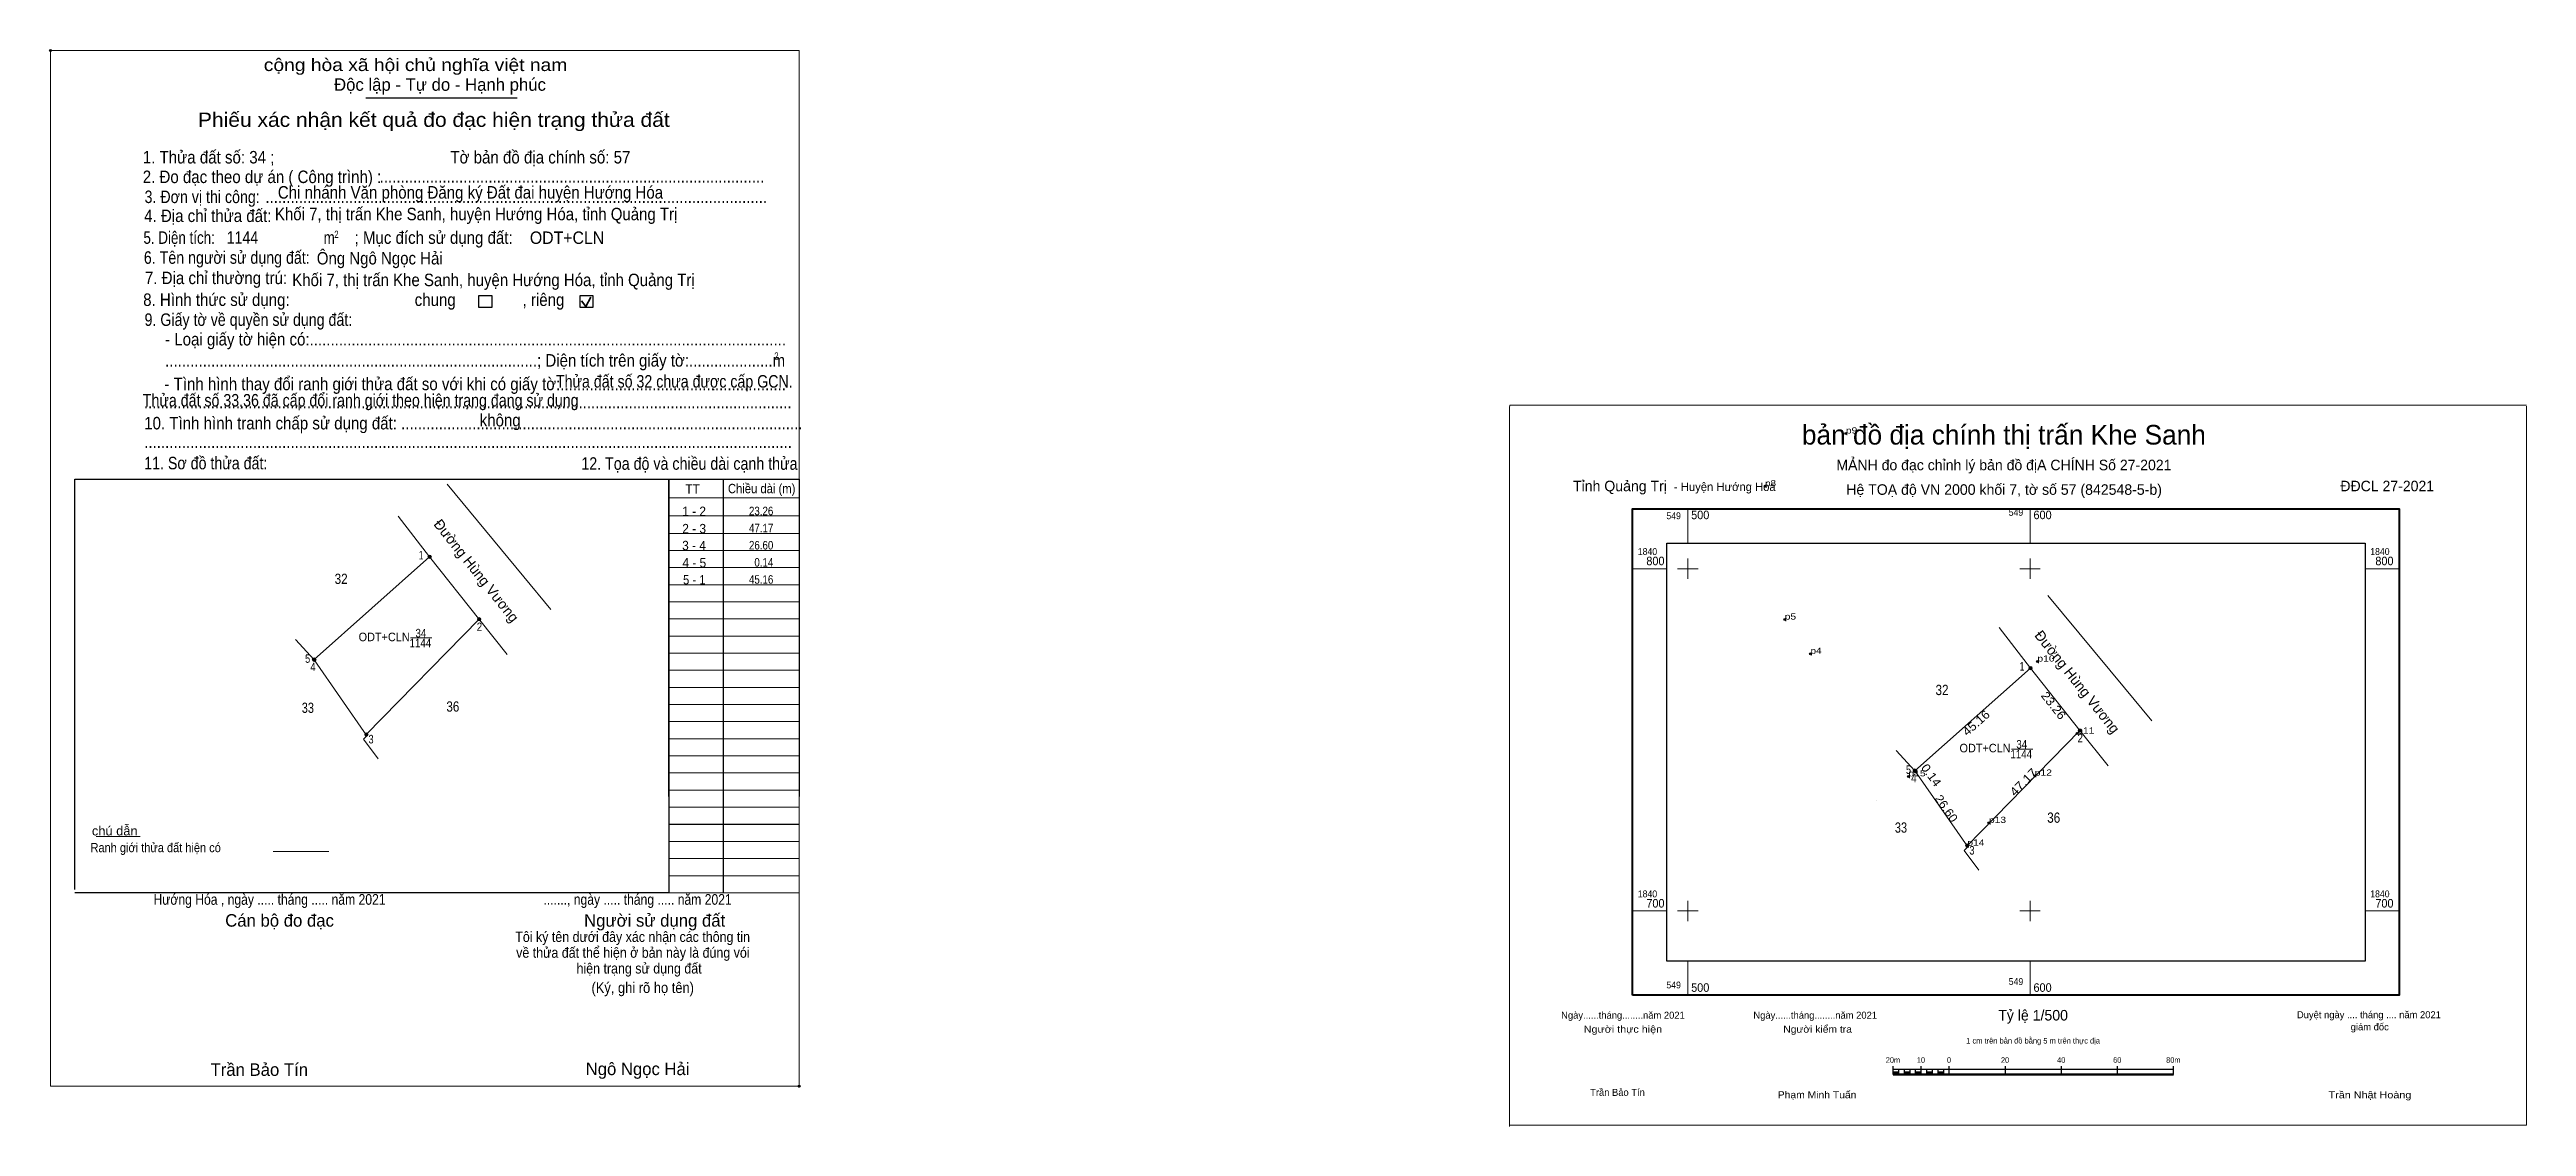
# Model space of a CAD drawing. Header units: metres. Extents: x 549021 to 549745, y 1840637 to 1840952.
import ezdxf
from ezdxf.enums import TextEntityAlignment as Align

# ---------------------------------------------------------------- set-up
doc = ezdxf.new("R2010")
doc.units = ezdxf.units.M
doc.header["$LTSCALE"] = 1.1
doc.header["$PDMODE"] = 32
doc.header["$PDSIZE"] = 0.55
for name, color, linetype in [('1', 7, 'Continuous'), ('12', 7, 'Continuous'), ('7', 7, 'Continuous')]:
    doc.layers.add(name, color=color, linetype=linetype)
for name, color, linetype, lineweight in [('10', 7, 'Continuous', 13), ('11', 7, 'Continuous', 13), ('13', 7, 'Continuous', 13), ('17', 7, 'Continuous', 13), ('2', 7, 'Continuous', 25), ('30', 7, 'Continuous', 13), ('4', 7, 'Continuous', 13), ('5', 7, 'Continuous', 13), ('6', 7, 'Continuous', 13), ('63', 7, 'Continuous', 13)]:
    doc.layers.add(name, color=color, linetype=linetype, lineweight=lineweight)

msp = doc.modelspace()

# ---------------------------------------------------------------- hatches: boundary and pattern name
at = {"layer": '2'}
for points in [[(549560.03, 1840652.2), (549561.66, 1840652.2), (549561.66, 1840653.02), (549560.03, 1840653.02)], [(549563.3, 1840652.2), (549564.94, 1840652.2), (549564.94, 1840653.02), (549563.3, 1840653.02)], [(549566.58, 1840652.2), (549568.22, 1840652.2), (549568.22, 1840653.02), (549566.58, 1840653.02)], [(549569.85, 1840652.2), (549571.49, 1840652.2), (549571.49, 1840653.02), (549569.85, 1840653.02)], [(549573.13, 1840652.2), (549574.77, 1840652.2), (549574.77, 1840653.02), (549573.13, 1840653.02)]]:
    msp.add_hatch(color=256, dxfattribs=at).paths.add_polyline_path(points)
at = {"layer": '5'}
for points in [[(549132.978, 1840803.448, 1), (549131.978, 1840803.448, 1)], [(549147.438, 1840785.228, 1), (549146.438, 1840785.228, 1)], [(549099.208, 1840773.468, 1), (549098.208, 1840773.468, 1)], [(549099.288, 1840773.358, 1), (549098.288, 1840773.358, 1)], [(549600.62, 1840770.97, 1), (549599.62, 1840770.97, 1)], [(549114.518, 1840751.568, 1), (549113.518, 1840751.568, 1)], [(549615.08, 1840752.75, 1), (549614.08, 1840752.75, 1)], [(549566.85, 1840740.99, 1), (549565.85, 1840740.99, 1)], [(549566.93, 1840740.88, 1), (549565.93, 1840740.88, 1)], [(549582.16, 1840719.09, 1), (549581.16, 1840719.09, 1)]]:
    msp.add_hatch(color=256, dxfattribs=at).paths.add_polyline_path(points)

# ---------------------------------------------------------------- linework, layer by layer
at = {"layer": '10'}
for p, q in [((549132.48, 1840803.45), (549098.71, 1840773.47)), ((549147.19, 1840784.92), (549132.48, 1840803.45)), ((549146.94, 1840785.23), (549113.96, 1840751.51)), ((549600.12, 1840770.97), (549566.34, 1840740.98)), ((549614.58, 1840752.75), (549600.12, 1840770.97)), ((549614.58, 1840752.75), (549581.6, 1840719.03)), ((549555.03, 1840732.15), (549555.05, 1840732.15))]:
    msp.add_line(p, q, dxfattribs=at)
for points in [[(549093.29, 1840779.33), (549098.79, 1840773.36), (549114.17, 1840751.21)], [(549566.34, 1840740.98), (549566.43, 1840740.88), (549581.81, 1840718.73)]]:
    msp.add_lwpolyline(points, dxfattribs=at)
at = {"layer": '11'}
for p, q in [((549448, 1840847.76), (549745, 1840847.76)), ((549745.01, 1840847.44), (549745.01, 1840637.44)), ((549745, 1840637.43), (549448, 1840637.43))]:
    msp.add_line(p, q, dxfattribs=at)
msp.add_lwpolyline([(549447.91, 1840637.06), (549447.91, 1840847.06), (549448, 1840847.76)], dxfattribs=at)
at = {"layer": '13'}
for p, q in [((549126.92, 1840779.76), (549133.13, 1840779.76)), ((549594.56, 1840747.28), (549600.77, 1840747.28))]:
    msp.add_line(p, q, dxfattribs=at)
at = {"layer": '17'}
msp.add_line((549035.04, 1840721.73), (549047.94, 1840721.73), dxfattribs=at)
at = {"layer": '2'}
for p, q in [((549113.83, 1840937.49), (549158.06, 1840937.49)), ((549028.84, 1840826.16), (549202.34, 1840826.16)), ((549028.84, 1840706.3), (549028.84, 1840826.16)), ((549202.34, 1840826.16), (549202.34, 1840705.32)), ((549202.34, 1840705.32), (549028.84, 1840705.32)), ((549560.03, 1840652.2), (549560.03, 1840654.65)), ((549560.03, 1840653.84), (549641.92, 1840653.84)), ((549561.66, 1840652.2), (549561.66, 1840653.84)), ((549563.3, 1840652.2), (549563.3, 1840653.84)), ((549564.94, 1840652.2), (549564.94, 1840653.84)), ((549566.58, 1840652.2), (549566.58, 1840653.84)), ((549568.22, 1840652.2), (549568.22, 1840654.65)), ((549569.85, 1840652.2), (549569.85, 1840653.84)), ((549571.49, 1840652.2), (549571.49, 1840653.84)), ((549573.13, 1840652.2), (549573.13, 1840653.84)), ((549574.77, 1840652.2), (549574.77, 1840653.84)), ((549576.41, 1840652.2), (549576.41, 1840654.65)), ((549592.78, 1840652.2), (549592.78, 1840654.65)), ((549609.16, 1840652.2), (549609.16, 1840654.65)), ((549625.54, 1840652.2), (549625.54, 1840654.65)), ((549641.92, 1840652.2), (549641.92, 1840654.65))]:
    msp.add_line(p, q, dxfattribs=at)
at = {"layer": '2', "lineweight": 35}
for p, q in [((549176.84, 1840878.21), (549178.09, 1840876.59)), ((549178.09, 1840876.59), (549179.6, 1840879.3))]:
    msp.add_line(p, q, dxfattribs=at)
at = {"layer": '2', "lineweight": 53}
msp.add_line((549560.03, 1840652.2), (549641.92, 1840652.2), dxfattribs=at)
at = {"layer": '2', "lineweight": 13}
for points in [[(549021.72, 1840951.37), (549240.43, 1840951.37), (549240.43, 1840648.86), (549021.72, 1840648.86)], [(549560.03, 1840652.2), (549561.66, 1840652.2), (549561.66, 1840653.02), (549560.03, 1840653.02)], [(549563.3, 1840652.2), (549564.94, 1840652.2), (549564.94, 1840653.02), (549563.3, 1840653.02)], [(549566.58, 1840652.2), (549568.22, 1840652.2), (549568.22, 1840653.02), (549566.58, 1840653.02)], [(549569.85, 1840652.2), (549571.49, 1840652.2), (549571.49, 1840653.02), (549569.85, 1840653.02)], [(549573.13, 1840652.2), (549574.77, 1840652.2), (549574.77, 1840653.02), (549573.13, 1840653.02)]]:
    msp.add_lwpolyline(points, close=True, dxfattribs=at)
at = {"layer": '2'}
for points in [[(549146.86, 1840879.77), (549150.61, 1840879.77), (549150.61, 1840876.27), (549146.86, 1840876.27)], [(549176.41, 1840879.77), (549180.17, 1840879.77), (549180.17, 1840876.27), (549176.41, 1840876.27)]]:
    msp.add_lwpolyline(points, close=True, dxfattribs=at)
for p in [(549021.72, 1840951.37), (549240.42, 1840648.86)]:
    msp.add_point(p, dxfattribs=at)
at = {"layer": '30', "lineweight": 25}
for p, q in [((549202.34, 1840733.41), (549202.34, 1840826.16)), ((549218.25, 1840826.16), (549218.25, 1840705.32))]:
    msp.add_line(p, q, dxfattribs=at)
at = {"layer": '30'}
for p, q in [((549202.34, 1840820.7), (549240.43, 1840820.7)), ((549202.34, 1840815.4), (549240.43, 1840815.4)), ((549202.24, 1840810.3), (549240.33, 1840810.3)), ((549202.34, 1840805.34), (549240.43, 1840805.34)), ((549202.34, 1840800.32), (549240.43, 1840800.32)), ((549202.34, 1840795.32), (549240.43, 1840795.32)), ((549202.34, 1840790.32), (549240.43, 1840790.32)), ((549202.34, 1840785.32), (549240.43, 1840785.32)), ((549202.34, 1840780.32), (549240.43, 1840780.32)), ((549202.34, 1840775.32), (549240.43, 1840775.32)), ((549202.34, 1840770.32), (549240.43, 1840770.32)), ((549202.34, 1840765.32), (549240.43, 1840765.32)), ((549202.34, 1840760.32), (549240.43, 1840760.32)), ((549202.34, 1840755.32), (549240.43, 1840755.32)), ((549202.34, 1840750.32), (549240.43, 1840750.32)), ((549202.34, 1840745.32), (549240.43, 1840745.32)), ((549202.34, 1840740.32), (549240.43, 1840740.32)), ((549202.34, 1840735.32), (549240.43, 1840735.32)), ((549202.34, 1840730.32), (549240.43, 1840730.32)), ((549202.34, 1840725.32), (549240.43, 1840725.32)), ((549202.34, 1840725.3), (549240.43, 1840725.3)), ((549202.34, 1840720.32), (549240.43, 1840720.32)), ((549202.34, 1840715.32), (549240.43, 1840715.32)), ((549202.34, 1840710.32), (549240.43, 1840710.32)), ((549202.34, 1840705.32), (549240.43, 1840705.32))]:
    msp.add_line(p, q, dxfattribs=at)
at = {"layer": '30', "lineweight": 25}
msp.add_lwpolyline([(549202.34, 1840826.16), (549240.43, 1840826.16), (549240.43, 1840733.41)], dxfattribs=at)
at = {"layer": '4'}
for p, q in [((549159.99, 1840797.63), (549137.6, 1840824.67)), ((549123.33, 1840815.33), (549132.48, 1840803.45)), ((549159.99, 1840797.63), (549167.91, 1840788.07)), ((549627.63, 1840765.15), (549605.24, 1840792.19)), ((549155.14, 1840774.93), (549147.19, 1840784.92)), ((549590.97, 1840782.85), (549600.12, 1840770.97)), ((549627.63, 1840765.15), (549635.55, 1840755.59)), ((549622.78, 1840742.45), (549614.58, 1840752.75)), ((549560.93, 1840746.85), (549566.34, 1840740.98))]:
    msp.add_line(p, q, dxfattribs=at)
for points in [[(549113.96, 1840751.51), (549114.17, 1840751.21), (549113.12, 1840750.17), (549117.43, 1840744.41)], [(549581.6, 1840719.03), (549581.81, 1840718.73), (549580.76, 1840717.69), (549585.07, 1840711.93)]]:
    msp.add_lwpolyline(points, dxfattribs=at)
at = {"layer": '5'}
for centre in [(549132.478, 1840803.448), (549146.938, 1840785.228), (549098.708, 1840773.468), (549098.788, 1840773.358), (549600.12, 1840770.97), (549114.018, 1840751.568), (549614.58, 1840752.75), (549566.35, 1840740.99), (549566.43, 1840740.88), (549581.66, 1840719.09)]:
    msp.add_circle(centre, 0.5, dxfattribs=at)
at = {"layer": '6'}
msp.add_line((549086.76, 1840717.37), (549103.04, 1840717.37), dxfattribs=at)
at = {"layer": '63'}
for p, q in [((549500, 1840807.45), (549500, 1840817.45)), ((549600, 1840807.45), (549600, 1840817.45)), ((549500, 1840797), (549500, 1840803)), ((549600, 1840797), (549600, 1840803)), ((549483.91, 1840800), (549493.91, 1840800)), ((549497, 1840800), (549503, 1840800)), ((549597, 1840800), (549603, 1840800)), ((549697.87, 1840800), (549707.87, 1840800)), ((549483.91, 1840700), (549493.91, 1840700)), ((549497, 1840700), (549503, 1840700)), ((549500, 1840697), (549500, 1840703)), ((549597, 1840700), (549603, 1840700)), ((549600, 1840697), (549600, 1840703)), ((549697.87, 1840700), (549707.87, 1840700)), ((549500, 1840675.39), (549500, 1840685.39)), ((549600, 1840675.39), (549600, 1840685.39))]:
    msp.add_line(p, q, dxfattribs=at)
at = {"layer": '63', "lineweight": 40}
msp.add_lwpolyline([(549483.91, 1840675.39), (549483.91, 1840817.45), (549707.87, 1840817.45), (549707.87, 1840675.39)], close=True, dxfattribs=at)
at = {"layer": '63', "lineweight": 25}
msp.add_lwpolyline([(549493.91, 1840685.39), (549493.91, 1840807.45), (549697.87, 1840807.45), (549697.87, 1840685.39)], close=True, dxfattribs=at)
msp.add_lwpolyline([(549493.91, 1840685.39), (549493.91, 1840807.45), (549697.87, 1840807.45), (549697.87, 1840685.39)], close=True, dxfattribs=at)
msp.add_lwpolyline([(549493.91, 1840685.39), (549493.91, 1840807.45), (549697.87, 1840807.45), (549697.87, 1840685.39)], close=True, dxfattribs=at)
at = {"layer": '7'}
for p in [(549546.19, 1840839.49), (549522.59, 1840824.07), (549528.32, 1840785.13), (549535.87, 1840775.13), (549602.15, 1840772.87), (549613.77, 1840751.83), (549564.47, 1840739.32), (549601.38, 1840739.53), (549587.98, 1840725.73), (549581.67, 1840719.09)]:
    msp.add_point(p, dxfattribs=at)

# ---------------------------------------------------------------- texts
at = {"layer": '1'}
for s, width, p in [('ODT+CLN', 0.95, (549119.195, 1840778.81)), ('1144', 0.85, (549129.775, 1840777.04)), ('34', 0.85, (549129.925, 1840779.92)), ('34', 0.85, (549597.575, 1840747.45)), ('ODT+CLN', 0.95, (549586.845, 1840746.34)), ('1144', 0.85, (549597.425, 1840744.57))]:
    msp.add_text(s, height=2.5, dxfattribs=dict(at, width=width)).set_placement(p, align=Align.CENTER)
at = {"layer": '10'}
for s, height, width, p in [('1 - 2', 2.728, 0.95, (549209.74, 1840815.4)), ('3 - 4', 2.728, 0.95, (549209.72, 1840805.4)), ('2 - 3', 2.728, 0.95, (549209.76, 1840810.34)), ('4 - 5', 2.728, 0.95, (549209.79, 1840800.36)), ('5 - 1', 2.73, 0.9, (549209.8, 1840795.4))]:
    msp.add_text(s, height=height, dxfattribs=dict(at, width=width)).set_placement(p, align=Align.CENTER)
at = {"layer": '12'}
for s, width, p in [('p9', 1.25, (549546.19, 1840839.49)), ('p8', 1.2, (549522.58, 1840824.08)), ('p5', 1.25, (549528.32, 1840785.13)), ('p4', 1.2, (549535.87, 1840775.13)), ('p10', 1.25, (549602.15, 1840772.87)), ('p11', 1.25, (549613.77, 1840751.83)), ('p15', 1.25, (549564.47, 1840739.32)), ('p12', 1.25, (549601.38, 1840739.54)), ('p14', 1.25, (549581.66, 1840719.09)), ('p13', 1.25, (549587.98, 1840725.73))]:
    msp.add_text(s, height=1.8, dxfattribs=dict(at, width=width)).set_placement(p)
at = {"layer": '2'}
for s, height, width, p in [('cộng hòa xã hội chủ nghĩa việt nam', 3.651, 1.15, (549084.04, 1840945.36)), ('2. Đo đạc theo dự án ( Công trình) : ', 3.653, 0.9, (549048.68, 1840912.64)), ('1. Thửa đất số: 34 ;                                          Tờ bản đồ địa chính số: 57', 3.66, 0.9, (549048.68, 1840918.36)), ('3. Đơn vị thi công:', 3.653, 0.85, (549049.2, 1840906.8)), ('Chi nhánh Văn phòng Đăng ký Đất đai huyện Hướng Hóa', 3.65, 0.9, (549088.14, 1840908.1)), ('............................................................................................', 3.653, 0.9, (549117.88, 1840912.76)), ('4. Địa chỉ thửa đất:', 3.653, 0.9, (549049.1, 1840901.26)), ('........................................................................................................................', 3.653, 0.9, (549084.5, 1840906.8)), ('Khối 7, thị trấn Khe Sanh, huyện Hướng Hóa, tỉnh Quảng Trị', 3.64, 0.9, (549087.28, 1840901.78)), ('5. Diện tích:', 3.653, 0.8, (549048.88, 1840894.88)), ('1144', 3.64, 0.85, (549073.2, 1840894.92)), ('m', 3.651, 0.8, (549101.52, 1840894.88)), ('2', 2.086, 0.8, (549104.64, 1840896.62)), ('; Mục đích sử dụng đất:', 3.651, 0.9, (549110.56, 1840894.88)), ('ODT+CLN', 3.64, 0.95, (549161.76, 1840894.86)), ('6. Tên người sử dụng đất:', 3.653, 0.85, (549049, 1840889.06)), ('7. Địa chỉ thường trú:', 3.653, 0.9, (549049.32, 1840883.12)), ('Ông Ngô Ngọc Hải', 3.64, 0.9, (549099.52, 1840888.86)), ('8. Hình thức sử dụng:', 3.653, 0.9, (549048.8, 1840876.74)), ('Khối 7, thị trấn Khe Sanh, huyện Hướng Hóa, tỉnh Quảng Trị', 3.64, 0.9, (549092.34, 1840882.53)), ('chung                , riêng', 3.651, 0.9, (549128.12, 1840876.74)), ('9. Giấy tờ về quyền sử dụng đất:', 3.653, 0.85, (549049.2, 1840870.92)), ('     - Loại giấy tờ hiện có:..................................................................................................................', 3.651, 0.9, (549049.1, 1840865.2)), ('     .........................................................................................; Diện tích trên giấy tờ:....................m', 3.651, 0.9, (549049.1, 1840859.02)), ('2', 2.086, 0.8, (549233.16, 1840861.08)), ('Thửa đất số 33,36 đã cấp đổi ranh giới theo hiện trạng đang sử dụng', 3.65, 0.85, (549048.69, 1840847.37)), ('     - Tình hình thay đổi ranh giới thửa đất so với khi có giấy tờ:......................................................', 3.651, 0.9, (549048.9, 1840852.14)), ('Thửa đất số 32 chưa được cấp GCN.', 3.65, 0.85, (549169.37, 1840852.89)), ('...........................................................................................................................................................', 3.651, 0.9, (549049, 1840846.84)), ('10. Tình hình tranh chấp sử dụng đất: ................................................................................................', 3.653, 0.9, (549049.1, 1840840.68)), ('không', 3.651, 0.9, (549147.1, 1840841.56)), ('11. Sơ đồ thửa đất:', 3.653, 0.85, (549049.1, 1840829.02)), ('...........................................................................................................................................................', 3.651, 0.9, (549049.1, 1840835.28)), ('12. Tọa độ và chiều dài cạnh thửa', 3.66, 0.85, (549176.8, 1840828.88)), ('Hướng Hóa , ngày ..... tháng ..... năm 2021', 3.12, 0.85, (549051.82, 1840701.82)), ('......., ngày ..... tháng ..... năm 2021', 3.12, 0.85, (549165.72, 1840701.82)), ('(Ký, ghi rõ họ tên)', 3.129, 0.9, (549179.76, 1840676.04))]:
    msp.add_text(s, height=height, dxfattribs=dict(at, width=width)).set_placement(p)
for s, height, p in [('Độc lập - Tự do - Hạnh phúc', 3.651, (549104.56, 1840939.6)), ('Tỉnh Quảng Trị ', 3.078, (549466.48, 1840822.61)), ('- Huyện Hướng Hóa', 2.456, (549495.96, 1840822.69)), ('Cán bộ đo đạc', 3.651, (549072.76, 1840695.42)), ('Người sử dụng đất', 3.651, (549177.6, 1840695.42)), ('Trần Bảo Tín', 3.65, (549068.48, 1840651.84)), ('Ngô Ngọc Hải', 3.64, (549178.08, 1840652.06))]:
    msp.add_text(s, height=height, dxfattribs=at).set_placement(p)
for s, height, width, p in [('Phiếu xác nhận kết quả đo đạc hiện trạng thửa đất', 4.171, 1.1, (549133.7, 1840929.06)), ('Tôi ký tên dưới đây xác nhận các thông tin', 3.016, 0.9, (549191.78, 1840690.96)), ('về thửa đất thể hiện ở bản này là đúng vói', 3.016, 0.9, (549191.85, 1840686.34)), ('hiện trạng sử dụng đất', 3.016, 0.9, (549193.66, 1840681.74)), ('Người thực hiện', 2.047, 1.15, (549481.07, 1840664.45)), ('Người kiểm tra', 2.047, 1.1, (549537.94, 1840664.45)), ('20m', 1.638, 0.95, (549559.945, 1840655.65)), ('10', 1.638, 0.95, (549568.14, 1840655.65)), ('0', 1.638, 0.9, (549576.325, 1840655.65)), ('20', 1.638, 0.95, (549592.7, 1840655.65)), ('40', 1.638, 0.95, (549609.1, 1840655.65)), ('60', 1.638, 0.95, (549625.46, 1840655.65)), ('80m', 1.638, 0.95, (549641.845, 1840655.65)), ('Phạm Minh Tuấn', 2.05, 1.1, (549537.785, 1840645.3)), ('Trần Nhật Hoàng', 2.05, 1.15, (549699.295, 1840645.27))]:
    msp.add_text(s, height=height, dxfattribs=dict(at, width=width)).set_placement(p, align=Align.CENTER)
for s, height, p in [('bản đồ địa chính thị trấn Khe Sanh', 5.73, (549592.355, 1840836.25)), ('MẢNH đo đạc chỉnh lý bản đồ địA CHÍNH Số 27-2021', 3.07, (549592.36, 1840828.75)), ('Hệ TOẠ độ VN 2000 khối 7, tờ số 57 (842548-5-b)', 3.08, (549592.415, 1840821.57)), ('Ngày......tháng........năm 2021', 2.05, (549481.075, 1840668.53)), ('Ngày......tháng........năm 2021', 2.05, (549537.235, 1840668.53)), ('Tỷ lệ 1/500', 3.079, (549600.885, 1840668.01)), ('Duyệt ngày .... tháng .... năm 2021', 2.05, (549698.985, 1840668.67)), ('1 cm trên bản đồ bằng 5 m trên thực địa', 1.638, (549600.895, 1840661.29)), ('giám đốc', 2.05, (549699.235, 1840665.13)), ('.', 1.043, (549240.372, 1840648.28)), ('Trần Bảo Tín', 2.047, (549479.485, 1840646))]:
    msp.add_text(s, height=height, dxfattribs=at).set_placement(p, align=Align.CENTER)
msp.add_text('ĐĐCL 27-2021', height=3.07, dxfattribs=at).set_placement((549718.03, 1840822.61), align=Align.RIGHT)
at = {"layer": '30'}
for s, height, width, p in [('TT', 2.72, 0.95, (549207.2, 1840821.88)), ('Chiều dài (m)', 2.728, 0.9, (549219.62, 1840822.04))]:
    msp.add_text(s, height=height, dxfattribs=dict(at, width=width)).set_placement(p)
at = {"layer": '4'}
for p in [(549144.955, 1840798.463), (549612.605, 1840765.993)]:
    msp.add_text('Đường Hùng Vương', height=3, rotation=308.444, dxfattribs=at).set_placement(p, align=Align.CENTER)
for s, width, p in [('32', 0.85, (549106.63, 1840795.54)), ('32', 0.85, (549574.28, 1840763.07)), ('33', 0.8, (549096.905, 1840757.87)), ('36', 0.85, (549139.26, 1840758.24)), ('36', 0.85, (549606.91, 1840725.77)), ('33', 0.8, (549562.285, 1840722.87))]:
    msp.add_text(s, height=3, dxfattribs=dict(at, width=width)).set_placement(p, align=Align.CENTER)
for s, width, p in [(' 1', 0.75, (549598.35, 1840770.21)), (' 2', 0.85, (549615.46, 1840749.28)), (' 5', 0.8, (549565.24, 1840740.03)), (' 4', 0.85, (549566.85, 1840737.59)), (' 3', 0.8, (549583.76, 1840716.48))]:
    msp.add_text(s, height=2.5, dxfattribs=dict(at, width=width)).set_placement(p, align=Align.RIGHT)
for s, rotation, width, p in [('23.26', 308.437, 1.1, (549605.891, 1840759.252)), ('45.16', 41.598, 1.1, (549585.07, 1840754.003)), ('0.14', 306.027, 1.1, (549570.129, 1840738.94)), ('47.17', 45.636, 1.15, (549598.951, 1840736.766)), ('26.60', 304.771, 1.05, (549574.517, 1840729.243))]:
    msp.add_text(s, height=2.5, rotation=rotation, dxfattribs=dict(at, width=width)).set_placement(p, align=Align.CENTER)
at = {"layer": '6'}
for s, width, p in [('chú dẫn', 1.05, (549033.82, 1840722.08)), ('Ranh giới thửa đất hiện có ', 0.9, (549033.42, 1840717.18))]:
    msp.add_text(s, height=2.673, dxfattribs=dict(at, width=width)).set_placement(p)
at = {"layer": '63'}
for s, height, width, p in [('23.26', 2.5, 0.85, (549232.88, 1840815.6)), ('549', 2, 0.95, (549498, 1840814.45)), ('549', 2, 0.95, (549598, 1840815.45)), ('47.17', 2.5, 0.85, (549232.88, 1840810.6)), ('26.60', 2.5, 0.85, (549232.88, 1840805.6)), (' 1', 2.5, 0.75, (549130.7, 1840802.68)), ('0.14', 2.5, 0.85, (549232.88, 1840800.6)), ('45.16', 2.5, 0.85, (549232.88, 1840795.6)), (' 2', 2.5, 0.85, (549147.81, 1840781.75)), (' 5', 2.5, 0.8, (549097.59, 1840772.5)), (' 4', 2.5, 0.85, (549099.2, 1840770.06)), (' 3', 2.5, 0.8, (549116.11, 1840748.95)), ('549', 2, 0.95, (549498, 1840677.39)), ('549', 2, 0.95, (549598, 1840678.39))]:
    msp.add_text(s, height=height, dxfattribs=dict(at, width=width)).set_placement(p, align=Align.RIGHT)
at = {"layer": '63', "width": 0.95}
for s, height, p in [('500', 2.5, (549501, 1840814.45)), ('600', 2.5, (549601, 1840814.45)), ('1840', 2, (549485.41, 1840804)), ('800', 2.5, (549487.91, 1840801)), ('1840', 2, (549699.37, 1840804)), ('800', 2.5, (549700.87, 1840801)), ('1840', 2, (549485.41, 1840704)), ('1840', 2, (549699.37, 1840704)), ('700', 2.5, (549487.91, 1840701)), ('700', 2.5, (549700.87, 1840701)), ('500', 2.5, (549501, 1840676.39)), ('600', 2.5, (549601, 1840676.39))]:
    msp.add_text(s, height=height, dxfattribs=at).set_placement(p)

doc.saveas('drawing.dxf')
